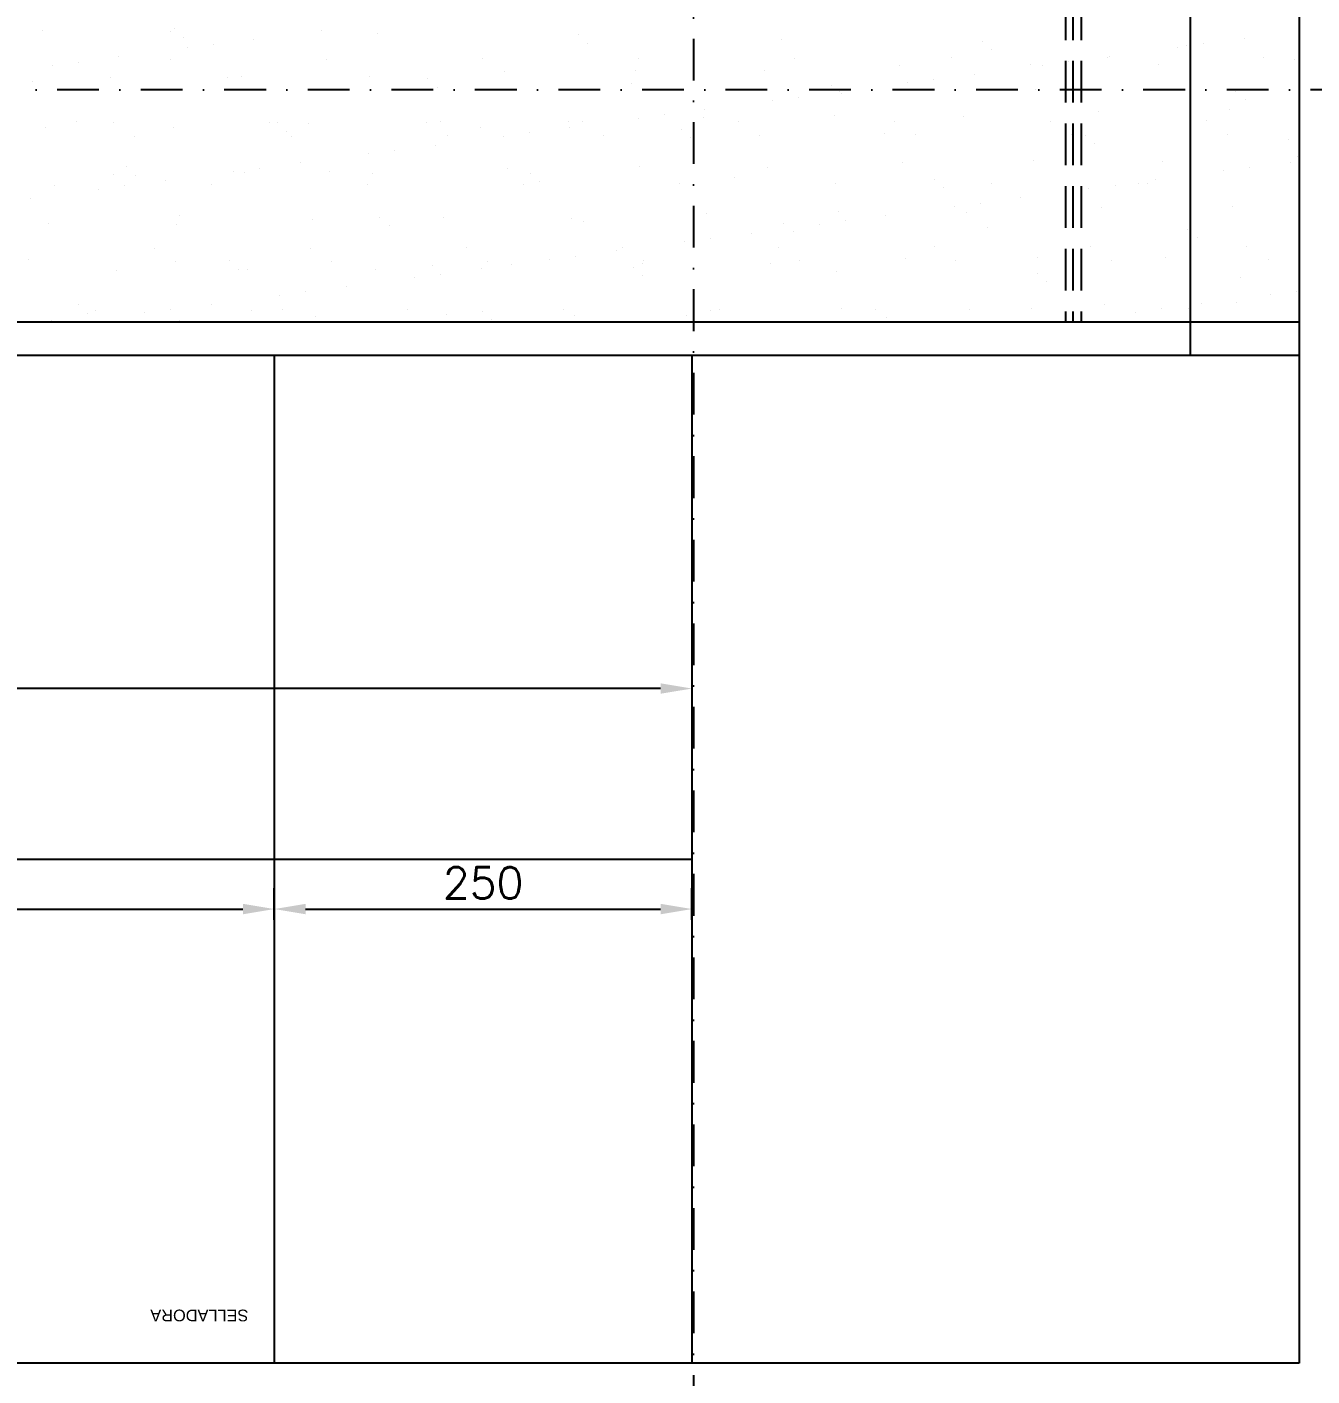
# Model space of a CAD drawing. Header units: millimetres. Extents: x 340 to 1003762, y 22 to 362022.
# Drawn here: x 584230 to 591922, y 291356 to 299433 of the extents above; entities that cross this region are included whole.
import ezdxf

# ---------------------------------------------------------------- set-up
doc = ezdxf.new("R2010")
doc.units = ezdxf.units.MM
doc.linetypes.add('LSBB_P_002 - PLANTA 1° NIVEL SALA DE VENTAS$0$000_ALTILLO PROPUESTA$0$HIDDEN', pattern=[0.375, 0.25, -0.125])
doc.linetypes.add('LSBB_P_002 - PLANTA 1° NIVEL SALA DE VENTAS$0$DASHDOT2', pattern=[0.5, 0.25, -0.125, 0, -0.125])
for name, color, linetype in [('A-DEMOLICION SV', 40, 'Continuous'), ('LSBB_P_002 - PLANTA 1° NIVEL SALA DE VENTAS$0$01', 8, 'Continuous'), ('LSBB_P_002 - PLANTA 1° NIVEL SALA DE VENTAS$0$A-Equipamiento acero inox', 8, 'Continuous'), ('LSBB_P_002 - PLANTA 1° NIVEL SALA DE VENTAS$0$A-Equipos', 8, 'Continuous'), ('LSBB_P_002 - PLANTA 1° NIVEL SALA DE VENTAS$0$COTAS 125', 2, 'Continuous'), ('LSBB_P_002 - PLANTA 1° NIVEL SALA DE VENTAS$0$EJES', 8, 'LSBB_P_002 - PLANTA 1° NIVEL SALA DE VENTAS$0$DASHDOT2'), ('LSBB_P_002 - PLANTA 1° NIVEL SALA DE VENTAS$0$HATCH', 8, 'Continuous'), ('LSBB_P_002 - PLANTA 1° NIVEL SALA DE VENTAS$0$MUROS', 5, 'Continuous'), ('LSBB_P_002 - PLANTA 1° NIVEL SALA DE VENTAS$0$PAVIMENTOS', 8, 'Continuous')]:
    doc.layers.add(name, color=color, linetype=linetype)
doc.styles.add('LSBB_P_002 - PLANTA 1° NIVEL SALA DE VENTAS$0$century gothic', font='GOTHIC.TTF')
doc.styles.add('LSBB_P_002 - PLANTA 1° NIVEL SALA DE VENTAS$0$ROMANS', font='romans')
doc.dimstyles.new('LSBB_P_002 - PLANTA 1° NIVEL SALA DE VENTAS$0$DIMENSION-125', dxfattribs={"dimscale": 125, "dimtxt": 0.0015, "dimasz": 0.0015, "dimexe": 0.001, "dimexo": 0.0005, "dimgap": 0.0005, "dimtad": 1, "dimdec": 0, "dimlfac": 100, "dimzin": 0, "dimdsep": 46, "dimtxsty": 'LSBB_P_002 - PLANTA 1° NIVEL SALA DE VENTAS$0$ROMANS', "dimcen": 0.004, "dimclrd": 4, "dimclre": 8, "dimclrt": 3, "dimadec": 0, "dimazin": 0, "dimtfac": 1, "dimtdec": 0, "dimtix": 1, "dimtofl": 0, "dimtmove": 2, "dimatfit": 3, "dimfxl": 0, "dimtolj": 1, "dimtzin": 0, "dimarcsym": 0})

# ---------------------------------------------------------------- blocks, each defined once
blk = doc.blocks.new('*X45')
at = {"color": 0}
for p, q in [((530.1866, 113.5152), (530.1866, 113.5152)), ((530.954, 113.5115), (530.954, 113.5115)), ((530.9775, 113.527), (530.9775, 113.527)), ((531.8609, 113.5185), (531.8609, 113.5185)), ((532.1957, 113.5005), (532.1957, 113.5005)), ((533.3961, 113.4902), (533.3961, 113.4902)), ((531.0328, 113.4763), (531.0328, 113.4763)), ((531.0534, 113.4122), (531.0534, 113.4122)), ((531.2095, 113.4328), (531.2095, 113.4328)), ((531.4534, 113.4649), (531.4534, 113.4649)), ((533.4514, 113.4395), (533.4514, 113.4395)), ((534.6142, 113.4636), (534.6142, 113.4636)), ((535.8147, 113.4533), (535.8147, 113.4533)), ((536.9827, 113.4161), (536.9827, 113.4161)), ((537.0328, 113.4268), (537.0328, 113.4268)), ((537.1388, 113.4367), (537.1388, 113.4367)), ((537.3827, 113.4688), (537.3827, 113.4688)), ((530.6459, 113.3586), (530.6459, 113.3586)), ((530.9549, 113.3444), (530.9549, 113.3444)), ((531.8891, 113.3461), (531.8891, 113.3461)), ((532.8234, 113.3478), (532.8234, 113.3478)), ((533.7576, 113.3495), (533.7576, 113.3495)), ((534.6919, 113.3512), (534.6919, 113.3512)), ((535.6261, 113.3529), (535.6261, 113.3529)), ((535.87, 113.4027), (535.87, 113.4027)), ((536.3313, 113.3303), (536.3313, 113.3303)), ((536.5604, 113.3546), (536.5604, 113.3546)), ((536.5752, 113.3624), (536.5752, 113.3624)), ((537.4946, 113.3563), (537.4946, 113.3563)), ((537.6812, 113.3405), (537.6812, 113.3405)), ((530.2458, 113.3059), (530.2458, 113.3059)), ((530.402, 113.3265), (530.402, 113.3265)), ((532.9552, 113.2695), (532.9552, 113.2695)), ((533.7405, 113.2795), (533.7405, 113.2795)), ((534.508, 113.2758), (534.508, 113.2758)), ((535.3182, 113.305), (535.3182, 113.305)), ((535.7677, 113.2561), (535.7677, 113.2561)), ((536.1035, 113.315), (536.1035, 113.315)), ((536.1752, 113.3098), (536.1752, 113.3098)), ((536.8709, 113.3113), (536.8709, 113.3113)), ((530.131, 113.213), (530.131, 113.213)), ((530.5923, 113.2339), (530.5923, 113.2339)), ((531.2938, 113.2372), (531.2938, 113.2372)), ((531.3776, 113.2439), (531.3776, 113.2439)), ((532.145, 113.2403), (532.145, 113.2403)), ((532.4943, 113.2269), (532.4943, 113.2269)), ((532.5496, 113.1762), (532.5496, 113.1762)), ((533.7124, 113.2003), (533.7124, 113.2003)), ((534.9128, 113.19), (534.9128, 113.19)), ((535.3676, 113.2035), (535.3676, 113.2035)), ((535.5238, 113.224), (535.5238, 113.224)), ((534.5601, 113.0972), (534.5601, 113.0972)), ((534.7162, 113.1177), (534.7162, 113.1177)), ((534.9601, 113.1498), (534.9601, 113.1498)), ((534.9681, 113.1394), (534.9681, 113.1394)), ((536.131, 113.1635), (536.131, 113.1635)), ((537.3314, 113.1532), (537.3314, 113.1532)), ((537.3867, 113.1025), (537.3867, 113.1025)), ((533.9087, 113.0114), (533.9087, 113.0114)), ((534.1526, 113.0435), (534.1526, 113.0435)), ((534.9315, 113.0082), (534.9315, 113.0082)), ((536.5092, 113.0337), (536.5092, 113.0337)), ((537.2944, 113.0437), (537.2944, 113.0437)), ((530.2055, 112.9372), (530.2055, 112.9372)), ((530.392, 112.9739), (530.392, 112.9739)), ((530.6152, 112.9639), (530.6152, 112.9639)), ((530.9729, 112.9335), (530.9729, 112.9335)), ((531.5495, 112.9656), (531.5495, 112.9656)), ((531.5924, 112.9636), (531.5924, 112.9636)), ((531.7832, 112.9627), (531.7832, 112.9627)), ((532.4837, 112.9673), (532.4837, 112.9673)), ((532.5685, 112.9727), (532.5685, 112.9727)), ((532.8105, 112.937), (532.8105, 112.937)), ((533.3359, 112.969), (533.3359, 112.969)), ((533.3451, 112.9372), (533.3451, 112.9372)), ((533.418, 112.969), (533.418, 112.969)), ((533.7526, 112.9908), (533.7526, 112.9908)), ((534.011, 112.9267), (534.011, 112.9267)), ((534.1462, 112.9982), (534.1462, 112.9982)), ((534.3522, 112.9707), (534.3522, 112.9707)), ((535.2865, 112.9724), (535.2865, 112.9724)), ((535.6989, 113.0045), (535.6989, 113.0045)), ((536.2207, 112.9741), (536.2207, 112.9741)), ((537.1549, 112.9758), (537.1549, 112.9758)), ((530.7418, 112.8833), (530.7418, 112.8833)), ((531.6477, 112.9129), (531.6477, 112.9129)), ((531.676, 112.885), (531.676, 112.885)), ((532.6102, 112.8867), (532.6102, 112.8867)), ((532.945, 112.8845), (532.945, 112.8845)), ((533.1012, 112.9051), (533.1012, 112.9051)), ((533.5445, 112.8884), (533.5445, 112.8884)), ((534.0663, 112.8761), (534.0663, 112.8761)), ((534.4787, 112.8901), (534.4787, 112.8901)), ((535.2291, 112.9002), (535.2291, 112.9002)), ((535.413, 112.8918), (535.413, 112.8918)), ((536.3472, 112.8935), (536.3472, 112.8935)), ((536.4295, 112.8899), (536.4295, 112.8899)), ((537.2815, 112.8952), (537.2815, 112.8952)), ((537.6477, 112.8634), (537.6477, 112.8634)), ((532.1375, 112.7782), (532.1375, 112.7782)), ((532.2937, 112.7988), (532.2937, 112.7988)), ((532.5375, 112.8309), (532.5375, 112.8309)), ((536.4848, 112.8392), (536.4848, 112.8392)), ((530.6906, 112.7003), (530.6906, 112.7003)), ((531.4861, 112.6925), (531.4861, 112.6925)), ((531.73, 112.7246), (531.73, 112.7246)), ((532.9741, 112.6914), (532.9741, 112.6914)), ((533.7594, 112.7014), (533.7594, 112.7014)), ((534.5269, 112.6977), (534.5269, 112.6977)), ((535.3371, 112.7269), (535.3371, 112.7269)), ((536.1224, 112.7369), (536.1224, 112.7369)), ((536.8898, 112.7333), (536.8898, 112.7333)), ((537.4154, 112.6963), (537.4154, 112.6963)), ((537.6593, 112.7284), (537.6593, 112.7284)), ((537.7001, 112.7625), (537.7001, 112.7625)), ((530.6112, 112.6559), (530.6112, 112.6559)), ((530.7459, 112.6496), (530.7459, 112.6496)), ((530.9225, 112.6183), (530.9225, 112.6183)), ((531.33, 112.6719), (531.33, 112.6719)), ((531.3965, 112.6659), (531.3965, 112.6659)), ((531.9087, 112.6737), (531.9087, 112.6737)), ((532.1639, 112.6622), (532.1639, 112.6622)), ((533.1091, 112.6634), (533.1091, 112.6634)), ((533.1644, 112.6128), (533.1644, 112.6128)), ((534.3273, 112.6369), (534.3273, 112.6369)), ((535.5277, 112.6266), (535.5277, 112.6266)), ((535.8684, 112.6016), (535.8684, 112.6016)), ((536.8026, 112.6033), (536.8026, 112.6033)), ((536.8518, 112.6221), (536.8518, 112.6221)), ((537.2593, 112.6758), (537.2593, 112.6758)), ((530.2629, 112.5914), (530.2629, 112.5914)), ((530.5224, 112.5656), (530.5224, 112.5656)), ((530.6786, 112.5861), (530.6786, 112.5861)), ((531.1972, 112.5931), (531.1972, 112.5931)), ((532.1314, 112.5948), (532.1314, 112.5948)), ((533.0657, 112.5965), (533.0657, 112.5965)), ((533.9999, 112.5982), (533.9999, 112.5982)), ((534.9342, 112.5999), (534.9342, 112.5999)), ((535.583, 112.5759), (535.583, 112.5759)), ((536.4518, 112.5695), (536.4518, 112.5695)), ((536.6079, 112.59), (536.6079, 112.59)), ((536.7458, 112.6001), (536.7458, 112.6001)), ((530.115, 112.5119), (530.115, 112.5119)), ((535.6442, 112.4631), (535.6442, 112.4631)), ((535.8004, 112.4837), (535.8004, 112.4837)), ((536.0443, 112.5158), (536.0443, 112.5158)), ((536.5281, 112.4557), (536.5281, 112.4557)), ((537.3133, 112.4657), (537.3133, 112.4657)), ((530.2244, 112.3591), (530.2244, 112.3591)), ((531.0069, 112.4104), (531.0069, 112.4104)), ((531.8021, 112.3846), (531.8021, 112.3846)), ((532.2073, 112.4001), (532.2073, 112.4001)), ((532.5874, 112.3946), (532.5874, 112.3946)), ((533.3548, 112.391), (533.3548, 112.391)), ((533.4254, 112.3736), (533.4254, 112.3736)), ((534.1651, 112.4201), (534.1651, 112.4201)), ((534.6259, 112.3633), (534.6259, 112.3633)), ((534.9504, 112.4302), (534.9504, 112.4302)), ((534.9928, 112.3774), (534.9928, 112.3774)), ((535.2367, 112.4095), (535.2367, 112.4095)), ((535.7178, 112.4265), (535.7178, 112.4265)), ((530.9918, 112.3554), (530.9918, 112.3554)), ((532.2626, 112.3495), (532.2626, 112.3495)), ((534.4292, 112.3032), (534.4292, 112.3032)), ((534.6812, 112.3126), (534.6812, 112.3126)), ((534.8367, 112.3568), (534.8367, 112.3568)), ((535.844, 112.3368), (535.844, 112.3368)), ((537.0444, 112.3264), (537.0444, 112.3264)), ((530.8575, 112.2127), (530.8575, 112.2127)), ((531.7918, 112.2144), (531.7918, 112.2144)), ((532.726, 112.216), (532.726, 112.216)), ((533.6603, 112.2177), (533.6603, 112.2177)), ((534.0292, 112.2505), (534.0292, 112.2505)), ((534.1853, 112.2711), (534.1853, 112.2711)), ((534.5945, 112.2194), (534.5945, 112.2194)), ((535.5287, 112.2211), (535.5287, 112.2211)), ((536.463, 112.2228), (536.463, 112.2228)), ((537.0997, 112.2758), (537.0997, 112.2758)), ((537.3972, 112.2245), (537.3972, 112.2245)), ((530.105, 112.1471), (530.105, 112.1471)), ((530.984, 112.1321), (530.984, 112.1321)), ((531.3055, 112.1368), (531.3055, 112.1368)), ((531.9183, 112.1338), (531.9183, 112.1338)), ((532.8525, 112.1355), (532.8525, 112.1355)), ((533.2216, 112.1442), (533.2216, 112.1442)), ((533.3778, 112.1648), (533.3778, 112.1648)), ((533.6217, 112.1969), (533.6217, 112.1969)), ((533.7783, 112.1234), (533.7783, 112.1234)), ((533.7868, 112.1372), (533.7868, 112.1372)), ((534.5457, 112.1197), (534.5457, 112.1197)), ((534.721, 112.1388), (534.721, 112.1388)), ((535.356, 112.1489), (535.356, 112.1489)), ((535.6553, 112.1405), (535.6553, 112.1405)), ((536.1413, 112.1589), (536.1413, 112.1589)), ((536.5895, 112.1422), (536.5895, 112.1422)), ((536.9087, 112.1552), (536.9087, 112.1552)), ((537.5237, 112.1439), (537.5237, 112.1439)), ((530.6301, 112.0778), (530.6301, 112.0778)), ((531.3608, 112.0861), (531.3608, 112.0861)), ((531.4153, 112.0878), (531.4153, 112.0878)), ((532.1828, 112.0842), (532.1828, 112.0842)), ((532.4141, 112.0379), (532.4141, 112.0379)), ((532.5236, 112.1103), (532.5236, 112.1103)), ((532.5703, 112.0584), (532.5703, 112.0584)), ((532.8141, 112.0906), (532.8141, 112.0906)), ((532.993, 112.1134), (532.993, 112.1134)), ((533.724, 112.1), (533.724, 112.1)), ((533.7793, 112.0493), (533.7793, 112.0493)), ((534.9422, 112.0735), (534.9422, 112.0735)), ((536.1426, 112.0631), (536.1426, 112.0631)), ((537.3607, 112.0366), (537.3607, 112.0366)), ((532.0066, 111.9842), (532.0066, 111.9842)), ((536.1979, 112.0125), (536.1979, 112.0125)), ((537.692, 111.956), (537.692, 111.956)), ((531.1991, 111.8779), (531.1991, 111.8779)), ((531.6066, 111.9316), (531.6066, 111.9316)), ((531.7627, 111.9521), (531.7627, 111.9521)), ((536.547, 111.8776), (536.547, 111.8776)), ((537.1284, 111.8818), (537.1284, 111.8818)), ((537.3322, 111.8876), (537.3322, 111.8876)), ((537.5359, 111.9354), (537.5359, 111.9354)), ((530.4036, 111.8735), (530.4036, 111.8735)), ((530.4589, 111.8228), (530.4589, 111.8228)), ((530.5052, 111.8402), (530.5052, 111.8402)), ((530.799, 111.8253), (530.799, 111.8253)), ((530.9552, 111.8458), (530.9552, 111.8458)), ((531.4395, 111.8419), (531.4395, 111.8419)), ((531.6218, 111.847), (531.6218, 111.847)), ((531.821, 111.8066), (531.821, 111.8066)), ((532.3737, 111.8436), (532.3737, 111.8436)), ((532.6063, 111.8166), (532.6063, 111.8166)), ((532.8222, 111.8367), (532.8222, 111.8367)), ((533.308, 111.8453), (533.308, 111.8453)), ((533.3737, 111.8129), (533.3737, 111.8129)), ((534.0403, 111.8102), (534.0403, 111.8102)), ((534.184, 111.8421), (534.184, 111.8421)), ((534.2422, 111.847), (534.2422, 111.847)), ((534.9693, 111.8521), (534.9693, 111.8521)), ((535.1764, 111.8487), (535.1764, 111.8487)), ((535.2408, 111.7998), (535.2408, 111.7998)), ((535.7367, 111.8484), (535.7367, 111.8484)), ((536.1107, 111.8504), (536.1107, 111.8504)), ((536.7284, 111.8291), (536.7284, 111.8291)), ((536.8845, 111.8497), (536.8845, 111.8497)), ((537.0449, 111.8521), (537.0449, 111.8521)), ((530.2433, 111.7811), (530.2433, 111.7811)), ((530.3916, 111.7716), (530.3916, 111.7716)), ((531.0107, 111.7774), (531.0107, 111.7774)), ((532.8775, 111.786), (532.8775, 111.786)), ((536.3209, 111.7755), (536.3209, 111.7755)), ((536.4589, 111.7733), (536.4589, 111.7733))]:
    blk.add_line(p, q, dxfattribs=at)
blk = doc.blocks.new('*D72')
at = {"layer": 'LSBB_P_002 - PLANTA 1° NIVEL SALA DE VENTAS$0$COTAS 125', "color": 8, "linetype": 'Continuous', "lineweight": -2, "transparency": 16777216}
for p, q in [((793.9245, 308.1955), (793.9245, 308.3854)), ((808.9295, 308.1955), (808.9295, 308.3854))]:
    blk.add_line(p, q, dxfattribs=at)
at = {"layer": 'LSBB_P_002 - PLANTA 1° NIVEL SALA DE VENTAS$0$COTAS 125', "linetype": 'Continuous', "lineweight": -2, "transparency": 16777216}
blk.add_line((794.112, 308.2604), (808.742, 308.2604), dxfattribs=at)
at = {"layer": 'LSBB_P_002 - PLANTA 1° NIVEL SALA DE VENTAS$0$COTAS 125', "transparency": 16777216}
for points in [[(794.112, 308.2916), (794.112, 308.2291), (793.9245, 308.2604)], [(808.742, 308.2916), (808.742, 308.2291), (808.9295, 308.2604)]]:
    blk.add_solid(points, dxfattribs=at)
at = {"layer": 'LSBB_P_002 - PLANTA 1° NIVEL SALA DE VENTAS$0$COTAS 125', "color": 2, "transparency": 16777216, "insert": (801.427, 308.4166), "char_height": 0.1875, "attachment_point": 5, "style": 'LSBB_P_002 - PLANTA 1° NIVEL SALA DE VENTAS$0$ROMANS'}
blk.add_mtext('\\A1;1500', dxfattribs=at)
blk = doc.blocks.new('*D73')
at = {"layer": 'LSBB_P_002 - PLANTA 1° NIVEL SALA DE VENTAS$0$COTAS 125', "color": 8, "linetype": 'Continuous', "lineweight": -2, "transparency": 16777216}
for p, q in [((791.4245, 309.5493), (791.4245, 309.4557)), ((811.4295, 309.5493), (811.4295, 309.4557))]:
    blk.add_line(p, q, dxfattribs=at)
at = {"layer": 'LSBB_P_002 - PLANTA 1° NIVEL SALA DE VENTAS$0$COTAS 125', "linetype": 'Continuous', "lineweight": -2, "transparency": 16777216}
blk.add_line((811.242, 309.5807), (791.612, 309.5807), dxfattribs=at)
at = {"layer": 'LSBB_P_002 - PLANTA 1° NIVEL SALA DE VENTAS$0$COTAS 125', "transparency": 16777216}
for points in [[(791.612, 309.612), (791.612, 309.5495), (791.4245, 309.5807)], [(811.242, 309.612), (811.242, 309.5495), (811.4295, 309.5807)]]:
    blk.add_solid(points, dxfattribs=at)
at = {"layer": 'LSBB_P_002 - PLANTA 1° NIVEL SALA DE VENTAS$0$COTAS 125', "color": 2, "transparency": 16777216, "insert": (801.427, 309.737), "char_height": 0.1875, "attachment_point": 5, "style": 'LSBB_P_002 - PLANTA 1° NIVEL SALA DE VENTAS$0$ROMANS'}
blk.add_mtext('\\A1;2000', dxfattribs=at)
blk = doc.blocks.new('*D77')
at = {"layer": 'LSBB_P_002 - PLANTA 1° NIVEL SALA DE VENTAS$0$COTAS 125', "color": 8, "linetype": 'Continuous', "lineweight": -2, "transparency": 16777216}
for p, q in [((808.9295, 308.1955), (808.9295, 308.3854)), ((811.4295, 308.1955), (811.4295, 308.3854))]:
    blk.add_line(p, q, dxfattribs=at)
at = {"layer": 'LSBB_P_002 - PLANTA 1° NIVEL SALA DE VENTAS$0$COTAS 125', "linetype": 'Continuous', "lineweight": -2, "transparency": 16777216}
blk.add_line((809.117, 308.2604), (811.242, 308.2604), dxfattribs=at)
at = {"layer": 'LSBB_P_002 - PLANTA 1° NIVEL SALA DE VENTAS$0$COTAS 125', "transparency": 16777216}
for points in [[(809.117, 308.2916), (809.117, 308.2291), (808.9295, 308.2604)], [(811.242, 308.2916), (811.242, 308.2291), (811.4295, 308.2604)]]:
    blk.add_solid(points, dxfattribs=at)
at = {"layer": 'LSBB_P_002 - PLANTA 1° NIVEL SALA DE VENTAS$0$COTAS 125', "color": 2, "transparency": 16777216, "insert": (810.1795, 308.4166), "char_height": 0.1875, "attachment_point": 5, "style": 'LSBB_P_002 - PLANTA 1° NIVEL SALA DE VENTAS$0$ROMANS'}
blk.add_mtext('\\A1;250', dxfattribs=at)
blk = doc.blocks.new('LSBB_P_002 - PLANTA 1° NIVEL SALA DE VENTAS$0$SELL')
at = {"layer": 'LSBB_P_002 - PLANTA 1° NIVEL SALA DE VENTAS$0$A-Equipos', "ltscale": 3, "insert": (450.0254, 90.4981), "char_height": 0.07, "attachment_point": 9, "rotation": 90, "style": 'LSBB_P_002 - PLANTA 1° NIVEL SALA DE VENTAS$0$century gothic'}
blk.add_mtext_dynamic_manual_height_columns('{\\fArial|b0|i0|c0|p34;SELLADORA }', width=39.451752, gutter_width=12.5, heights=[0], dxfattribs=at)
blk = doc.blocks.new('LSBB_P_002 - PLANTA 1° NIVEL SALA DE VENTAS', base_point=(223.5696, 14.2202))
at = {"layer": 'LSBB_P_002 - PLANTA 1° NIVEL SALA DE VENTAS$0$01'}
blk.add_line((814.412, 321.0939), (814.412, 311.5739), dxfattribs=at)
at = {"layer": 'LSBB_P_002 - PLANTA 1° NIVEL SALA DE VENTAS$0$01', "linetype": 'LSBB_P_002 - PLANTA 1° NIVEL SALA DE VENTAS$0$000_ALTILLO PROPUESTA$0$HIDDEN'}
for points in [[(813.6645, 315.2139), (813.6645, 311.7739)], [(813.7084, 315.2139), (813.7084, 311.7739)], [(813.7591, 315.2139), (813.7591, 311.7739)]]:
    blk.add_lwpolyline(points, dxfattribs=at)
at = {"layer": 'LSBB_P_002 - PLANTA 1° NIVEL SALA DE VENTAS$0$EJES'}
for p, q in [((811.4395, 321.9734), (811.4395, 242.5191)), ((877.8938, 313.1656), (769.0572, 313.1656))]:
    blk.add_line(p, q, dxfattribs=at)
at = {"layer": 'LSBB_P_002 - PLANTA 1° NIVEL SALA DE VENTAS$0$MUROS'}
for p, q in [((815.0645, 321.5406), (815.0645, 313.5406)), ((815.0645, 313.5406), (815.0645, 305.5406)), ((815.0645, 313.5406), (815.0645, 305.5406)), ((815.0645, 305.5406), (775.1618, 305.5406)), ((815.0645, 305.5406), (775.1618, 305.5406))]:
    blk.add_line(p, q, dxfattribs=at)
at = {"layer": 'LSBB_P_002 - PLANTA 1° NIVEL SALA DE VENTAS$0$PAVIMENTOS', "color": 8}
for p, q in [((815.0645, 311.7739), (789.4245, 311.7739)), ((815.0645, 311.5739), (774.5993, 311.5739)), ((808.9295, 311.5739), (808.9295, 305.5406)), ((811.4295, 311.5739), (811.4295, 305.5406)), ((811.4295, 308.5573), (791.4245, 308.5573))]:
    blk.add_line(p, q, dxfattribs=at)
at = {"layer": 'LSBB_P_002 - PLANTA 1° NIVEL SALA DE VENTAS$0$PAVIMENTOS', "color": 8, "flags": 128}
for points in [[(791.4245, 310.1521, 0, 0.25, 0), (792.1745, 310.1521, 0, 0, 0), (811.4295, 310.1521, 0, 0, 0)], [(791.4245, 307.051, 0, 0.25, 0), (792.1745, 307.051, 0, 0, 0), (811.4295, 307.051, 0, 0, 0)]]:
    blk.add_lwpolyline(points, format="xyseb", dxfattribs=at)
at = {"layer": 'LSBB_P_002 - PLANTA 1° NIVEL SALA DE VENTAS$0$A-Equipamiento acero inox', "rotation": 90}
blk.add_blockref('LSBB_P_002 - PLANTA 1° NIVEL SALA DE VENTAS$0$SELL', (898.6856, -144.1626), dxfattribs=at)
at = {"layer": 'LSBB_P_002 - PLANTA 1° NIVEL SALA DE VENTAS$0$HATCH', "color": 9, "linetype": 'LSBB_P_002 - PLANTA 1° NIVEL SALA DE VENTAS$0$000_ALTILLO PROPUESTA$0$HIDDEN'}
blk.add_blockref('*X45', (277.3539, 200.004), dxfattribs=at)
at = {"layer": 'LSBB_P_002 - PLANTA 1° NIVEL SALA DE VENTAS$0$COTAS 125', "color": 2}
for base, p1, p2, picture, middle in [((791.4244805217, 309.5807408242), (811.4294805216, 309.611792493), (791.4244805217, 309.6117924971), '*D73', (801.4269805216, 309.7369908242)), ((808.9294805213, 308.26035217), (793.9244805217, 308.1329548672), (808.9294805213, 308.1329548672), '*D72', (801.4269805215, 308.41660217)), ((811.4295, 308.2604), (808.9295, 308.133), (811.4295, 308.133), '*D77', (810.1795, 308.4166))]:
    dim = blk.add_linear_dim(base=base, p1=p1, p2=p2, dimstyle='LSBB_P_002 - PLANTA 1° NIVEL SALA DE VENTAS$0$DIMENSION-125', override={"dimclrd": 256, "dimclrt": 2, "dimfxl": 0.005}, dxfattribs=at)
    dim.commit()
    dim.dimension.update_dxf_attribs({"geometry": picture, "text_midpoint": middle})

msp = doc.modelspace()

# ---------------------------------------------------------------- block references
at = {"layer": 'A-DEMOLICION SV', "xscale": 1000, "yscale": 1000, "zscale": 1000}
msp.add_blockref('LSBB_P_002 - PLANTA 1° NIVEL SALA DE VENTAS', (350.9, 111.5), dxfattribs=at)

doc.saveas('drawing.dxf')
